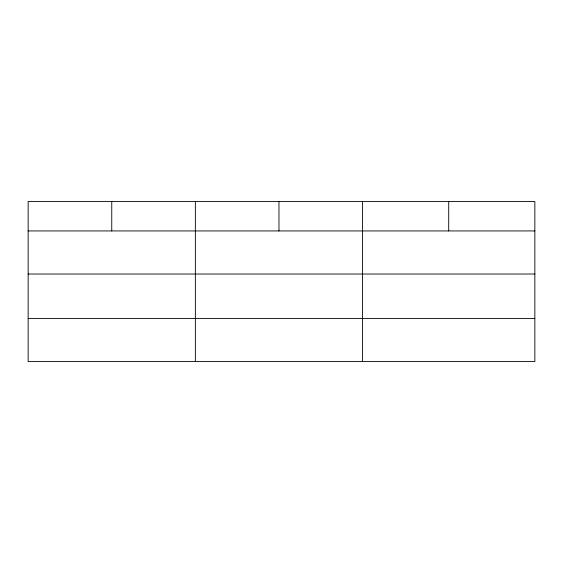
<?xml version="1.0" encoding="UTF-8"?>
<svg xmlns="http://www.w3.org/2000/svg" width="563" height="563" viewBox="0 0 563 563"><rect width="100%" height="100%" fill="white"/><g stroke="black" fill="none" stroke-linecap="round" stroke-linejoin="round"><path stroke-width="0.84" d="M534.85 274.026L534.85 201.491L28.15 201.491L28.15 361.509L534.85 361.509L534.85 274.026L28.15 274.026M28.15 230.936L534.85 230.936M28.15 318.419L534.85 318.419M448.711 201.491L448.711 230.936M362.572 201.491L362.572 361.509M278.966 201.491L278.966 230.936M195.361 201.491L195.361 361.509M111.756 201.491L111.756 230.936"/></g></svg>
